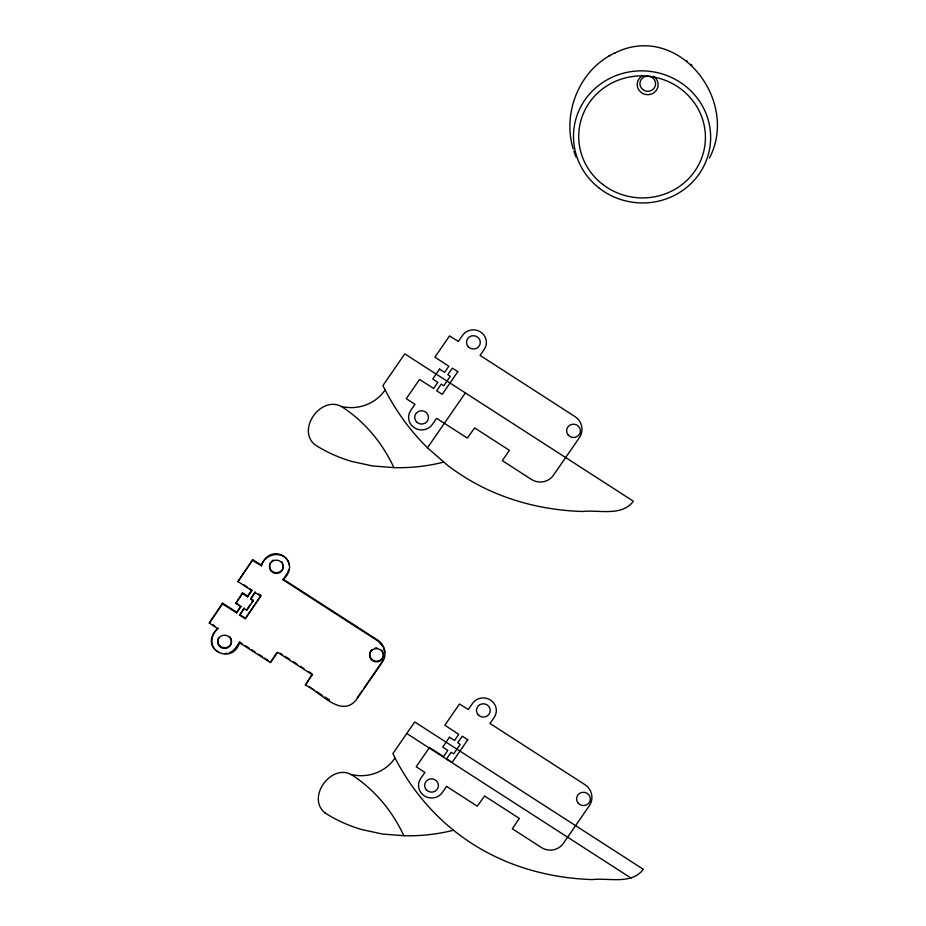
<?xml version="1.0" encoding="UTF-8"?>
<svg xmlns="http://www.w3.org/2000/svg" width="926" height="926" viewBox="0 0 926 926"><rect width="100%" height="100%" fill="white"/><g stroke="black" fill="none" stroke-linecap="round" stroke-linejoin="round"><path stroke-width="1.39" d="M235.794 603.52L242.554 592.895L247.67 596.078L247.601 596.772L242.485 593.589L235.76 603.289L240.829 606.773L236.616 612.862L222.448 603.914L209.253 623.036L217.934 628.766C197.088 646.95 231.384 667.276 239.602 642.737L239.672 642.042L242.033 643.558M255.275 592.582L260.773 596.228L245.263 618.695L239.66 615.258L244.07 608.613L246.756 610.153L253.192 600.824L250.83 598.416L255.298 591.934L250.749 599.11L253.192 600.824M209.311 623.21L222.576 603.185L236.697 612.167L236.616 612.862M217.934 628.766L218.004 628.071C210.769 634.044 208.79 647.482 218.513 651.962M222.448 603.914L222.518 603.22M237.936 581.736L252.59 559.64L261.433 565.161L261.363 565.844L252.52 560.334L237.901 581.505L251.803 590.684L247.601 596.772M239.66 615.258L244.14 607.931M240.829 606.773L240.899 606.079L236.697 612.167M242.485 593.589L242.508 592.941M245.216 618.73L260.854 595.534M246.756 610.153L250.055 604.794M252.52 560.334L252.59 559.64M250.807 599.284L250.877 598.59M251.803 590.684L249.569 588.496M239.602 642.737L270.369 662.553L276.874 652.761M384.857 652.008L383.283 646.869L377.877 640.954L283.032 579.815L287.268 573.078M305.349 685.101L312.432 674.047L305.406 685.147C319.366 690.819 340.803 718.97 356.36 699.732L382.345 662.09C387.137 655.099 385.112 644.797 377.947 640.26L283.101 579.12M384.591 656.592L382.415 661.395L363.733 688.458M289.074 569.12L287.72 572.094M709.432 158.08C740.071 99.545 677.068 20.708 613.95 53.465M406.757 733.508L414.709 721.944L643.338 869.306C631.706 884.909 608.903 877.686 592.339 879.573C561.723 878.6 531.188 872.338 503.05 860.138A213.038 204.993 6.1 0 1 457.363 833.284C430.023 812.252 407.961 784.611 392.867 753.637L406.757 733.508L631.081 878.103M261.433 565.161C271.017 540.518 303.381 560.762 283.032 579.815M261.363 565.844C265.253 551.896 286.91 549.847 289.282 565.485M247.67 596.078L251.884 589.989M251.664 602.467L253.273 600.129M239.672 642.042L235.447 648.142L232.391 651.233L229.359 652.68M270.554 662.495L277.58 652.321L312.351 674.741M427.465 447.802C409.223 429.78 394.163 408.586 382.924 385.552L404.766 353.859L633.396 501.221C621.763 516.835 598.972 509.601 582.396 511.488C551.792 510.515 521.245 504.253 493.107 492.053A213.038 204.993 6.1 0 1 447.432 465.199L427.465 447.802L465.35 392.913M357.239 697.868L362.112 690.808M615.119 52.863C579.884 68.871 561.966 112.497 573.229 149.063M608.718 56.22L610.037 55.537M245.228 618.059L239.73 614.563M224.983 653.501L227.194 653.281M393.886 467.63L372.449 465.94L351.984 461.507A136.84 131.677 6.1 0 1 314.956 444.758C296.413 429.629 320.755 395.495 341.381 406.468A137.708 132.511 6.1 0 1 357.459 418.564C372.923 432.072 385.251 449.017 393.886 467.63A176.16 169.504 6.1 0 0 443.612 462.132M453.555 830.217A176.16 169.504 6.1 0 1 403.829 835.715L382.392 834.025L361.927 829.592A136.84 131.677 6.1 0 1 324.887 812.843M403.829 835.715C395.194 817.102 382.866 800.157 367.39 786.649A137.708 132.511 6.1 0 0 351.324 774.553C330.721 763.568 306.332 797.737 324.91 812.82M258.701 593.948L260.796 595.302M243.793 584.769L247.254 587.015M235.864 602.826L238.885 604.782M280.057 653.177L282.453 654.717M284.849 656.268L289.641 659.358M293.241 661.673L296.841 664M300.441 666.315L304.029 668.63M308.833 671.72L311.229 673.271M245.575 645.85L249.117 648.131M251.478 649.647L255.02 651.939M258.574 654.219L262.116 656.499M264.477 658.027L268.019 660.307M309.099 686.791L313.937 689.916M316.356 691.467L322.41 695.368M324.829 696.931L329.668 700.044M212.621 624.599L214.774 625.988M686.351 60.595L687.37 61.44M690.75 64.299L691.896 65.26M573.865 151.216L575.914 156.922M385.1 389.962A40.894 39.355 6.1 0 1 341.381 406.468M395.043 758.047A40.894 39.355 6.1 0 1 351.324 774.553M653.443 76.221A10.487 10.093 6.1 0 1 655.261 91.605A10.487 10.093 6.1 0 1 639.241 90.54A10.487 10.093 6.1 0 1 642.98 75.538M381.743 650.191A6.91 6.656 6.1 0 1 381.153 659.578A6.91 6.656 6.1 0 1 371.395 658.942A6.91 6.656 6.1 0 1 371.986 649.554M375.18 648.038A6.91 6.656 6.1 0 1 376.986 647.922M283.217 564.802A6.91 6.656 6.1 0 1 276.932 572.719A6.91 6.656 6.1 0 1 269.559 565.624M269.894 563.911A6.91 6.656 6.1 0 1 270.693 562.36M271.874 561.063A6.91 6.656 6.1 0 1 273.367 560.103M281.62 561.7A6.91 6.656 6.1 0 1 282.638 563.158M229.81 636.764A6.91 6.656 6.1 0 1 226.882 647.448A6.91 6.656 6.1 0 1 217.737 640.676M218.073 638.975A6.91 6.656 6.1 0 1 218.872 637.424M439.514 369.173L432.766 378.989L437.848 382.345L433.646 388.445L419.524 379.452L406.282 398.678L414.964 404.349L410.774 410.403A12.999 12.501 6.1 0 0 414.408 427.777A12.999 12.501 6.1 0 0 432.407 424.421L436.621 418.309L467.329 438.102L474.61 427.905L509.381 450.314L502.378 460.685L531.466 479.436A15.846 15.256 6.1 0 0 553.389 475.316L579.375 437.662A15.846 15.244 6.1 0 0 574.907 416.526L480.05 355.399L484.229 349.357A12.999 12.501 6.1 0 0 480.594 331.983A12.999 12.501 6.1 0 0 462.583 335.339L458.382 341.428L449.55 335.918L434.907 357.147L448.832 366.268L444.63 372.356L439.514 369.173M457.826 371.685L442.234 394.314L436.644 390.784L441.158 384.174L443.785 385.725L450.221 376.407L447.814 374.625L452.363 368.143L457.826 371.685M449.457 737.258L442.709 747.074L447.79 750.43L443.589 756.53L429.467 747.537L416.225 766.763L424.895 772.434L420.717 778.488A12.999 12.501 6.1 0 0 424.351 795.862A12.999 12.501 6.1 0 0 442.35 792.506L446.563 786.394L477.272 806.187L484.553 795.99L519.324 818.399L512.321 828.758L541.397 847.522A15.846 15.256 6.1 0 0 563.332 843.401L589.318 805.747A15.846 15.244 6.1 0 0 584.85 784.611L489.993 723.484L494.171 717.442A12.999 12.501 6.1 0 0 490.537 700.068A12.999 12.501 6.1 0 0 472.526 703.424L468.325 709.513L459.493 704.003L444.85 725.232L458.775 734.341L454.573 740.441L449.457 737.258M467.769 739.77L452.177 762.399L446.587 758.869L451.089 752.259L453.728 753.81L460.164 744.492L457.745 742.71L462.305 736.228L467.769 739.77M602.652 184.355A63.385 60.989 6.1 0 0 704.732 146.377A63.385 60.989 6.1 0 0 618.823 79.96A63.385 60.989 6.1 0 0 602.652 184.355M599.4 188.279A68.617 66.024 6.1 0 0 709.906 147.165A68.617 66.024 6.1 0 0 616.901 75.261A68.617 66.024 6.1 0 0 599.4 188.279M642.875 89.602A7.848 7.547 6.1 0 0 655.515 84.903A7.848 7.547 6.1 0 0 644.878 76.673A7.848 7.547 6.1 0 0 642.875 89.602M578.287 803.293A6.91 6.656 6.1 0 0 590.012 801.083A6.91 6.656 6.1 0 0 582.084 792.39A6.91 6.656 6.1 0 0 578.287 803.293M478.175 714.803A6.91 6.656 6.1 0 0 489.9 712.592A6.91 6.656 6.1 0 0 481.971 703.899A6.91 6.656 6.1 0 0 478.175 714.803M426.354 789.866A6.91 6.656 6.1 0 0 438.079 787.656A6.91 6.656 6.1 0 0 430.15 778.963A6.91 6.656 6.1 0 0 426.354 789.866M568.344 435.208A6.91 6.656 6.1 0 0 580.07 432.998A6.91 6.656 6.1 0 0 572.141 424.305A6.91 6.656 6.1 0 0 568.344 435.208M468.232 346.718A6.91 6.656 6.1 0 0 479.957 344.507A6.91 6.656 6.1 0 0 472.029 335.814A6.91 6.656 6.1 0 0 468.232 346.718M416.411 421.781A6.91 6.656 6.1 0 0 428.136 419.571A6.91 6.656 6.1 0 0 420.207 410.878A6.91 6.656 6.1 0 0 416.411 421.781M371.314 659.636A6.91 6.656 6.1 0 0 383.051 657.414A6.91 6.656 6.1 0 0 375.111 648.732A6.91 6.656 6.1 0 0 371.314 659.636M271.202 571.145A6.91 6.656 6.1 0 0 282.928 568.934A6.91 6.656 6.1 0 0 274.999 560.242A6.91 6.656 6.1 0 0 271.202 571.145M219.381 646.198A6.91 6.656 6.1 0 0 231.106 643.987A6.91 6.656 6.1 0 0 223.178 635.294A6.91 6.656 6.1 0 0 219.381 646.198"/></g></svg>
